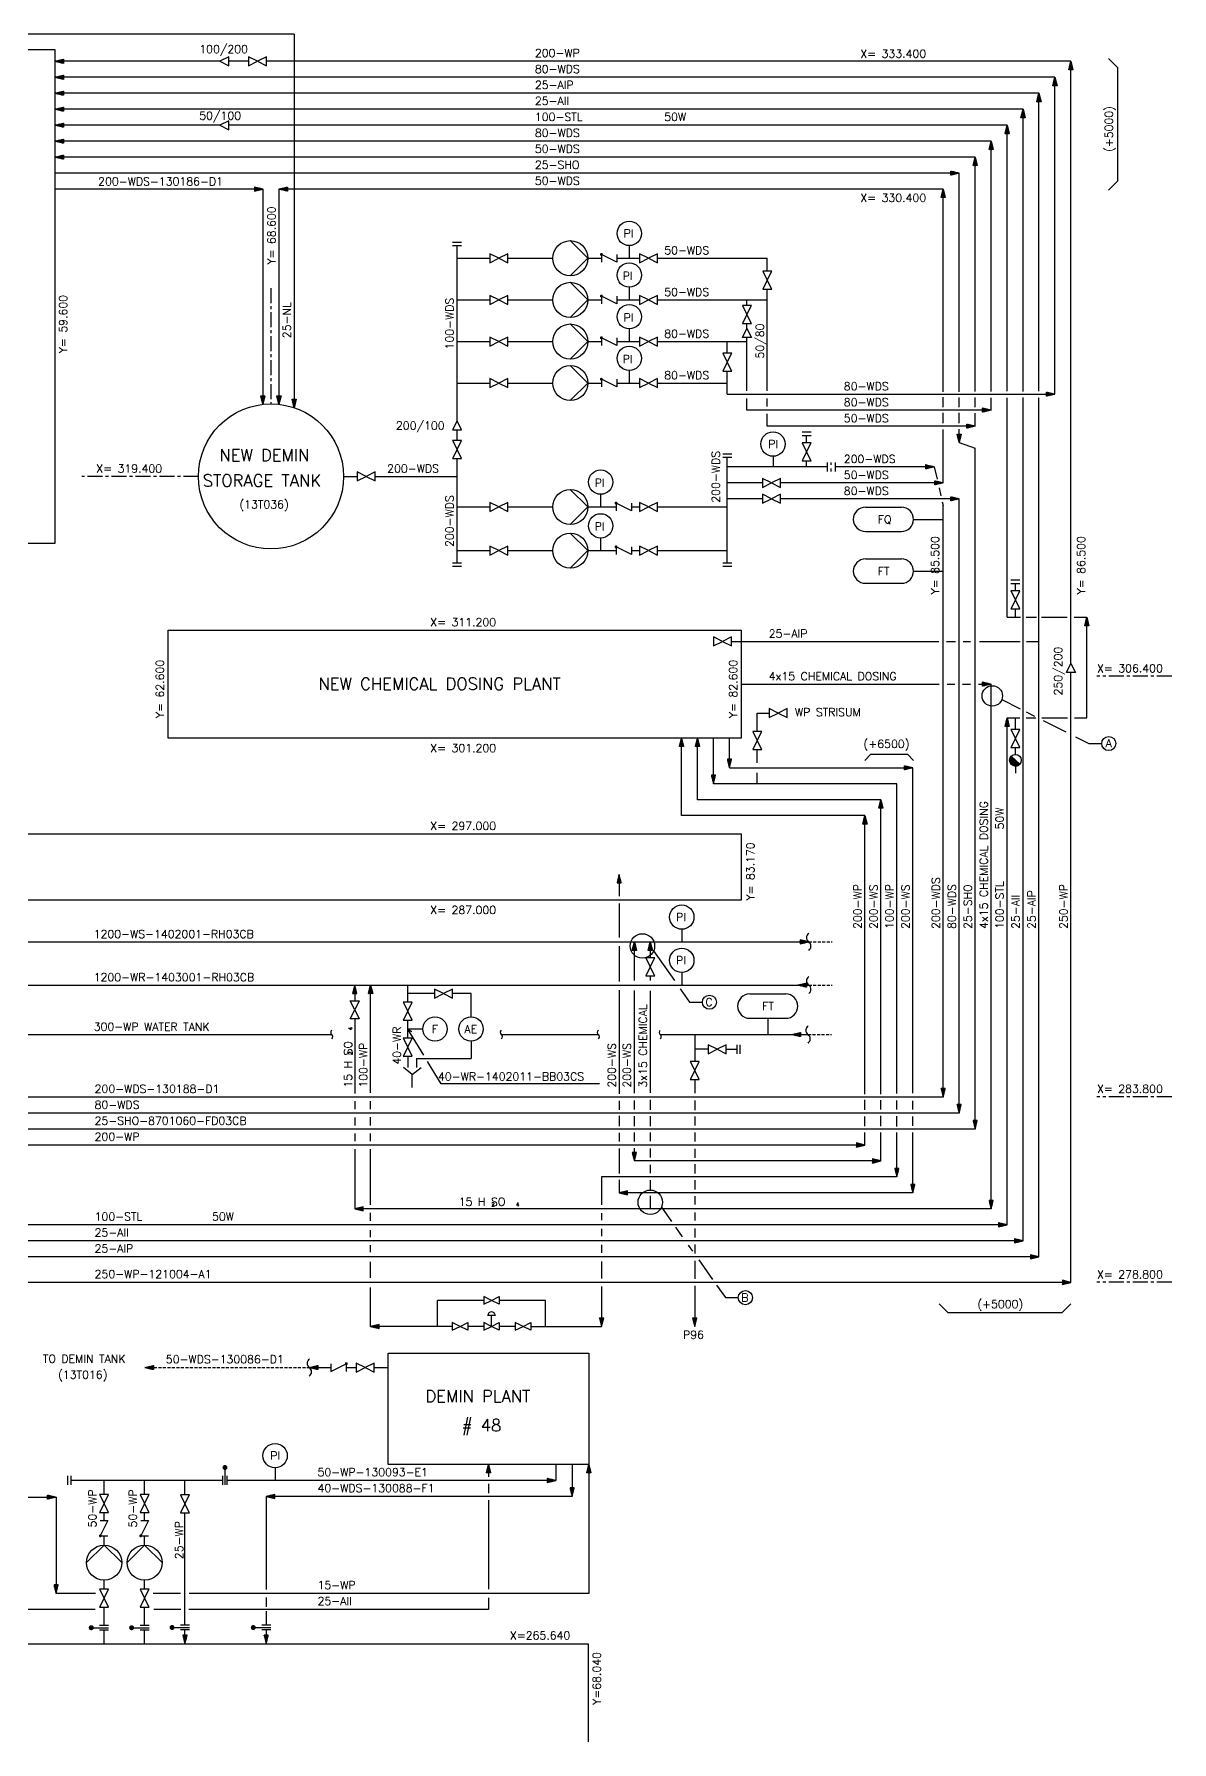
# Model space of a CAD drawing. Extents: x -296474 to -236062, y -106570 to -63689.
# Drawn here: x -264499 to -236062, y -106570 to -63900 of the extents above; entities that cross this region are included whole.
import ezdxf

# ---------------------------------------------------------------- set-up
doc = ezdxf.new("R2010")
doc.units = 0
doc.header["$LTSCALE"] = 300
doc.header["$MEASUREMENT"] = 0
doc.linetypes.add('CENTER', pattern=[2, 1.25, -0.25, 0.25, -0.25])
doc.linetypes.add('HIDDEN', pattern=[0.375, 0.25, -0.125])
doc.layers.get('0').update_dxf_attribs({"linetype": 'CONTINUOUS'})
for name, color, linetype in [('MINE-LINE', 6, 'CONTINUOUS'), ('P-SYMBOL', 2, 'CONTINUOUS'), ('TEXT', 8, 'CONTINUOUS')]:
    doc.layers.add(name, color=color, linetype=linetype)
doc.styles.add('ROMANS', font='romans')

# ---------------------------------------------------------------- blocks, each defined once
blk = doc.blocks.new('*X1')
at = {"color": 0}
for p, q in [((-45299, 9537), (-45296, 9540)), ((-45139, 9377), (-45299, 9537)), ((-45296, 9523), (-45278, 9540)), ((-45143, 9363), (-45294, 9514)), ((-45292, 9508), (-45261, 9540)), ((-45289, 9494), (-45243, 9540)), ((-45146, 9349), (-45288, 9491)), ((-45285, 9480), (-45225, 9540)), ((-45136, 9392), (-45284, 9540)), ((-45282, 9466), (-45208, 9540)), ((-45150, 9335), (-45282, 9467)), ((-45279, 9451), (-45190, 9540)), ((-45153, 9320), (-45277, 9444)), ((-45275, 9437), (-45172, 9540)), ((-45272, 9423), (-45155, 9540)), ((-45157, 9306), (-45271, 9421)), ((-45268, 9409), (-45137, 9540)), ((-45132, 9406), (-45267, 9540)), ((-45160, 9292), (-45266, 9398)), ((-45265, 9395), (-45119, 9540)), ((-45261, 9380), (-45102, 9540)), ((-45163, 9278), (-45260, 9374)), ((-45258, 9366), (-45105, 9519)), ((-45254, 9352), (-45111, 9496)), ((-45167, 9264), (-45254, 9351)), ((-45251, 9338), (-45116, 9472)), ((-45129, 9420), (-45249, 9540)), ((-45170, 9249), (-45249, 9328)), ((-45248, 9323), (-45122, 9449)), ((-45244, 9309), (-45128, 9426)), ((-45174, 9235), (-45243, 9304)), ((-45241, 9295), (-45133, 9402)), ((-45237, 9281), (-45139, 9379)), ((-45177, 9221), (-45237, 9281)), ((-45234, 9266), (-45145, 9356)), ((-45181, 9207), (-45232, 9258)), ((-45126, 9434), (-45231, 9540)), ((-45230, 9252), (-45150, 9332)), ((-45227, 9238), (-45156, 9309)), ((-45184, 9192), (-45226, 9234)), ((-45223, 9224), (-45162, 9286)), ((-45220, 9210), (-45167, 9262)), ((-45188, 9178), (-45220, 9211)), ((-45217, 9195), (-45173, 9239)), ((-45191, 9164), (-45215, 9188)), ((-45122, 9449), (-45214, 9540)), ((-45213, 9181), (-45178, 9216)), ((-45210, 9167), (-45184, 9192)), ((-45206, 9153), (-45190, 9169)), ((-45119, 9463), (-45196, 9540)), ((-45115, 9477), (-45178, 9540)), ((-45112, 9491), (-45161, 9540)), ((-45108, 9506), (-45143, 9540)), ((-45105, 9520), (-45125, 9540)), ((-45101, 9534), (-45107, 9540)), ((-45194, 9150), (-45209, 9164)), ((-45203, 9138), (-45195, 9146)), ((-45198, 9135), (-45203, 9141))]:
    blk.add_line(p, q, dxfattribs=at)
blk = doc.blocks.new('SON')
at = {"color": 0, "linetype": 'ByBlock'}
blk.add_lwpolyline([(64, 264), (-64, 264), (0, 0)], close=True, dxfattribs=at)
at = {"color": 0, "linetype": 'ByBlock', "xscale": 0.6400000000000001, "yscale": 0.6400000000000001, "zscale": 0.6400000000000001}
blk.add_blockref('*X1', (28928, -5841), dxfattribs=at)

msp = doc.modelspace()

# ---------------------------------------------------------------- hatches: boundary and pattern name
h = msp.add_hatch()
h.set_pattern_fill('ANSI31', color=6, style=0)
h.set_pattern_definition([(45, (0, 0), (-0.08838834765, 0.08838834765), [])])
h.paths.add_polyline_path([(-240079, -81944, 0.189327), (-240118, -82043, 0.681623), (-239865, -82143)])

# ---------------------------------------------------------------- linework, layer by layer
at = {"color": 6}
for p, q in [((-257997, -63900), (-269378, -63900)), ((-257997, -63900), (-257997, -73234)), ((-259858, -64579), (-263979, -64579)), ((-259143, -64579), (-259633, -64579)), ((-238585, -64579), (-258693, -64579)), ((-238585, -79626), (-238585, -64579)), ((-238984, -64978), (-263979, -64978)), ((-238984, -72895), (-238984, -64978)), ((-239383, -65377), (-263979, -65377)), ((-239383, -72823), (-239383, -65377)), ((-239782, -65776), (-263979, -65776)), ((-239782, -72832), (-239782, -65776)), ((-259858, -66175), (-263979, -66175)), ((-240181, -66175), (-259633, -66175)), ((-240181, -72823), (-240181, -66175)), ((-240580, -66574), (-263979, -66574)), ((-240979, -66973), (-263979, -66973)), ((-240979, -72827), (-240979, -66973)), ((-240580, -72832), (-240580, -66574)), ((-241378, -67372), (-263979, -67372)), ((-241378, -72836), (-241378, -67372)), ((-258780, -67771), (-263979, -67771)), ((-258780, -67771), (-258780, -73149)), ((-241777, -67771), (-258380, -67771)), ((-258380, -67771), (-258380, -73149)), ((-241777, -72836), (-241777, -67771)), ((-251099, -69060), (-250660, -69499)), ((-253927, -73561), (-253927, -69183)), ((-253927, -69499), (-253111, -69499)), ((-252661, -69499), (-251538, -69499)), ((-250660, -69499), (-251099, -69938)), ((-250660, -69499), (-250322, -69499)), ((-249937, -69499), (-249371, -69499)), ((-249624, -69183), (-249624, -69499)), ((-248921, -69499), (-246174, -69499)), ((-246174, -69820), (-246174, -69499)), ((-251099, -70101), (-250660, -70540)), ((-249624, -70224), (-249624, -70540)), ((-246174, -72810), (-246174, -70270)), ((-253927, -70540), (-253111, -70540)), ((-252661, -70540), (-251538, -70540)), ((-250660, -70540), (-251099, -70979)), ((-250660, -70540), (-250322, -70540)), ((-249937, -70540), (-249371, -70540)), ((-248921, -70540), (-246174, -70540)), ((-246683, -70680), (-246683, -70540)), ((-251099, -71142), (-250660, -71581)), ((-246683, -71252), (-246683, -71130)), ((-253927, -71581), (-253111, -71581)), ((-252661, -71581), (-251538, -71581)), ((-250660, -71581), (-251099, -72020)), ((-250660, -71581), (-250322, -71581)), ((-249937, -71581), (-249371, -71581)), ((-249624, -71265), (-249624, -71581)), ((-248921, -71581), (-246683, -71581)), ((-247176, -71875), (-247176, -71581)), ((-246683, -72810), (-246683, -71477)), ((-251099, -72180), (-250660, -72619)), ((-249624, -72303), (-249624, -72619)), ((-247176, -72895), (-247176, -72325)), ((-253927, -72619), (-253111, -72619)), ((-252661, -72619), (-251538, -72619)), ((-250660, -72619), (-251099, -73058)), ((-250660, -72619), (-250322, -72619)), ((-249937, -72619), (-249371, -72619)), ((-248921, -72619), (-247176, -72619)), ((-247176, -72895), (-238984, -72895)), ((-246683, -73294), (-246683, -73001)), ((-240580, -73294), (-246683, -73294)), ((-246174, -73200), (-246174, -73001)), ((-246174, -73693), (-246174, -73383)), ((-241777, -73219), (-241777, -72971)), ((-241777, -73621), (-241777, -73360)), ((-241378, -73224), (-241378, -72980)), ((-241378, -73621), (-241378, -73365)), ((-240979, -73219), (-240979, -72980)), ((-240979, -73693), (-240979, -73370)), ((-240580, -73294), (-240580, -72989)), ((-240181, -78469), (-240181, -72989)), ((-239782, -94051), (-239782, -72980)), ((-239383, -94450), (-239383, -72989)), ((-253927, -74051), (-253927, -73786)), ((-240979, -73693), (-246174, -73693)), ((-241777, -75111), (-241777, -73776)), ((-241378, -74103), (-241378, -73771)), ((-245192, -74112), (-245192, -73925)), ((-241378, -74103), (-240979, -74248)), ((-253927, -77108), (-253927, -74501)), ((-247176, -77108), (-247176, -74472)), ((-246030, -74447), (-246030, -74712)), ((-245192, -74712), (-245192, -74562)), ((-240979, -91258), (-240979, -74248)), ((-256767, -74951), (-256426, -74951)), ((-255976, -74951), (-253927, -74951)), ((-244675, -74712), (-247176, -74712)), ((-242004, -74712), (-244472, -74712)), ((-242004, -74712), (-241932, -75018)), ((-251099, -75274), (-250660, -75713)), ((-250340, -75397), (-250340, -75713)), ((-246293, -75111), (-247176, -75111)), ((-246293, -75510), (-247176, -75510)), ((-241777, -75111), (-245843, -75111)), ((-241378, -75510), (-245843, -75510)), ((-241880, -75240), (-241834, -75434)), ((-241378, -90859), (-241378, -75510)), ((-253927, -75713), (-253111, -75713)), ((-252661, -75713), (-251538, -75713)), ((-250660, -75713), (-251099, -76152)), ((-250660, -75713), (-249955, -75713)), ((-249570, -75713), (-249371, -75713)), ((-248921, -75713), (-247176, -75713)), ((-243720, -75720), (-242822, -75720)), ((-241799, -75583), (-241777, -75677)), ((-241777, -90460), (-241777, -75677)), ((-251099, -76367), (-250660, -76806)), ((-243720, -76328), (-242822, -76328)), ((-242518, -76024), (-241777, -76024)), ((-253927, -76806), (-253111, -76806)), ((-252661, -76806), (-251538, -76806)), ((-250660, -76806), (-251099, -77245)), ((-250660, -76806), (-249955, -76806)), ((-250340, -76490), (-250340, -76806)), ((-249570, -76806), (-249371, -76806)), ((-248921, -76806), (-247176, -76806)), ((-243720, -77014), (-242822, -77014)), ((-243720, -77622), (-242822, -77622)), ((-242518, -77318), (-241777, -77318)), ((-239972, -77810), (-239972, -77623)), ((-240181, -78469), (-239842, -78469)), ((-239972, -78469), (-239972, -78260)), ((-239702, -78469), (-239447, -78469)), ((-239324, -78469), (-238679, -78469)), ((-238506, -78469), (-238186, -78469)), ((-238186, -80986), (-238186, -78469)), ((-247067, -79075), (-241886, -79075)), ((-241693, -79075), (-241469, -79075)), ((-241277, -79075), (-241094, -79075)), ((-240871, -79075), (-239856, -79075)), ((-239694, -79075), (-239383, -79075)), ((-246823, -80141), (-241877, -80141)), ((-241682, -80141), (-241487, -80141)), ((-241299, -80141), (-241096, -80141)), ((-240893, -80141), (-240580, -80141)), ((-240580, -93253), (-240580, -80141)), ((-238585, -95089), (-238585, -79851)), ((-246425, -80863), (-246131, -80863)), ((-246425, -81326), (-246425, -80863)), ((-240181, -93652), (-240181, -80986)), ((-240181, -80986), (-239858, -80986)), ((-239972, -81277), (-239972, -80986)), ((-239703, -80986), (-239465, -80986)), ((-239315, -80986), (-238668, -80986)), ((-238498, -80986), (-238186, -80986)), ((-248318, -83427), (-248318, -81491)), ((-247919, -83028), (-247919, -81491)), ((-247520, -82629), (-247520, -81491)), ((-247121, -82230), (-247121, -81491)), ((-246425, -82107), (-246425, -81776)), ((-243732, -82052), (-243582, -81895)), ((-243582, -81895), (-242672, -81895)), ((-242522, -82052), (-242672, -81895)), ((-239972, -81897), (-239972, -81727)), ((-247121, -82230), (-242536, -82230)), ((-242536, -90360), (-242536, -82230)), ((-240079, -81944), (-239865, -82143)), ((-239972, -82190), (-239972, -82364)), ((-242935, -82629), (-247520, -82629)), ((-246425, -82629), (-246425, -82359)), ((-242935, -90367), (-242935, -82629)), ((-243334, -83028), (-247919, -83028)), ((-243334, -90386), (-243334, -83028)), ((-243733, -83427), (-248318, -83427)), ((-243733, -90386), (-243733, -83427)), ((-249878, -84894), (-249878, -85440)), ((-249878, -85626), (-249878, -86476)), ((-289503, -86582), (-245139, -86582)), ((-249497, -87546), (-249497, -86582)), ((-249098, -86582), (-249098, -86978)), ((-248311, -86266), (-248311, -86582)), ((-249878, -86690), (-249878, -87570)), ((-249098, -87428), (-249098, -87546)), ((-248311, -87345), (-248311, -87661)), ((-289503, -87661), (-245139, -87661)), ((-256487, -87661), (-256487, -88057)), ((-256088, -90351), (-256088, -87661)), ((-255160, -88085), (-255160, -87661)), ((-254494, -87874), (-255160, -87874)), ((-253578, -87874), (-254044, -87874)), ((-253578, -88455), (-253578, -87874)), ((-249878, -87784), (-249878, -90378)), ((-249497, -90364), (-249497, -87792)), ((-249098, -87804), (-249098, -90357)), ((-246612, -87883), (-245714, -87883)), ((-256487, -88507), (-256487, -90368)), ((-255160, -88984), (-255160, -88535)), ((-246612, -88491), (-245714, -88491)), ((-246163, -88491), (-246163, -88898)), ((-274732, -88898), (-257054, -88898)), ((-254785, -88759), (-255160, -88759)), ((-253578, -89063), (-253578, -89493)), ((-252817, -88898), (-250397, -88898)), ((-248851, -88898), (-245156, -88898)), ((-247989, -88898), (-247989, -89568)), ((-255160, -89434), (-255160, -89721)), ((-254941, -89493), (-254941, -89721)), ((-254941, -89493), (-253578, -89493)), ((-247651, -89264), (-247989, -89264)), ((-247201, -89264), (-246926, -89264)), ((-255047, -89899), (-255265, -89722)), ((-255047, -89899), (-254829, -89722)), ((-255047, -90218), (-255047, -89899)), ((-247989, -90018), (-247989, -90362)), ((-241777, -90460), (-289603, -90460)), ((-241378, -90859), (-289599, -90859)), ((-256487, -90565), (-256487, -90762)), ((-256088, -90762), (-256088, -90565)), ((-249878, -90552), (-249878, -90781)), ((-249497, -90767), (-249497, -90546)), ((-249098, -90528), (-249098, -90780)), ((-247989, -90541), (-247989, -90789)), ((-243733, -90780), (-243733, -90528)), ((-243334, -90773), (-243334, -90534)), ((-242935, -90773), (-242935, -90547)), ((-242536, -90773), (-242536, -90554)), ((-240979, -91258), (-289599, -91258)), ((-256487, -90968), (-256487, -91173)), ((-256088, -91173), (-256088, -90959)), ((-249878, -90929), (-249878, -91184)), ((-249497, -91184), (-249497, -90935)), ((-249098, -90934), (-249098, -91183)), ((-247989, -90947), (-247989, -91166)), ((-243733, -91186), (-243733, -90941)), ((-243334, -91186), (-243334, -90928)), ((-242935, -91193), (-242935, -90934)), ((-242536, -91180), (-242536, -90941)), ((-243733, -91657), (-273075, -91657)), ((-256487, -91370), (-256487, -91559)), ((-256088, -91559), (-256088, -91370)), ((-249878, -91352), (-249878, -91573)), ((-249497, -91573), (-249497, -91345)), ((-249497, -92056), (-249497, -91735)), ((-249098, -91344), (-249098, -91559)), ((-249098, -91740), (-249098, -91970)), ((-247989, -91344), (-247989, -91572)), ((-243733, -91657), (-243733, -91341)), ((-243334, -92056), (-243334, -91341)), ((-242935, -92455), (-242935, -91341)), ((-242536, -92854), (-242536, -91347)), ((-256487, -91764), (-256487, -93253)), ((-256088, -93152), (-256088, -91764)), ((-249878, -91748), (-249878, -92368)), ((-243334, -92056), (-249497, -92056)), ((-249098, -92151), (-249098, -92359)), ((-247989, -91751), (-247989, -91979)), ((-247989, -92138), (-247989, -92366)), ((-242935, -92455), (-250315, -92455)), ((-250315, -92455), (-250315, -93148)), ((-249878, -92529), (-249878, -92854)), ((-249098, -92534), (-249098, -92776)), ((-247989, -92535), (-247989, -92766)), ((-242536, -92854), (-249878, -92854)), ((-249098, -92923), (-249098, -93253)), ((-247989, -92935), (-247989, -93143)), ((-240580, -93253), (-256487, -93253)), ((-256088, -93550), (-256088, -93355)), ((-250315, -93356), (-250315, -93538)), ((-247989, -93342), (-247989, -93540)), ((-240181, -93652), (-283746, -93652)), ((-256088, -93958), (-256088, -93783)), ((-250315, -93754), (-250315, -93936)), ((-247989, -93739), (-247989, -93967)), ((-239782, -94051), (-289592, -94051)), ((-256088, -94336), (-256088, -94161)), ((-250315, -94152), (-250315, -94351)), ((-247989, -94145), (-247989, -94368)), ((-239383, -94450), (-289596, -94450)), ((-256088, -94978), (-256088, -94579)), ((-250315, -94568), (-250315, -94992)), ((-247989, -94549), (-247989, -95003)), ((-238585, -95089), (-272252, -95089)), ((-256088, -96191), (-256088, -95221)), ((-253260, -95540), (-254416, -95540)), ((-254416, -96191), (-254416, -95540)), ((-252875, -95444), (-252875, -95636)), ((-251719, -95540), (-252875, -95540)), ((-251719, -96191), (-251719, -95540)), ((-250315, -95191), (-250315, -96191)), ((-247989, -95177), (-247989, -96191)), ((-253067, -96191), (-253067, -95914)), ((-254047, -96191), (-256088, -96191)), ((-253662, -96095), (-253662, -96287)), ((-253260, -96191), (-253662, -96191)), ((-252875, -96095), (-252875, -96287)), ((-252473, -96191), (-252875, -96191)), ((-252473, -96095), (-252473, -96287)), ((-252088, -96191), (-250315, -96191)), ((-257620, -97218), (-257081, -97218)), ((-256696, -97218), (-256450, -97218)), ((-256000, -97218), (-255649, -97218)), ((-258476, -99722), (-258476, -100038)), ((-253141, -99639), (-253141, -99949)), ((-251463, -99639), (-251463, -100038)), ((-251053, -99639), (-251053, -100437)), ((-250633, -99639), (-250633, -102861)), ((-259786, -100038), (-263576, -100038)), ((-262749, -100389), (-262749, -100038)), ((-261739, -100389), (-261739, -100038)), ((-260729, -100401), (-260729, -100038)), ((-251463, -100038), (-259672, -100038)), ((-253141, -100122), (-253141, -100355)), ((-265150, -100456), (-263951, -100456)), ((-263951, -100456), (-263951, -102861)), ((-251053, -100437), (-258698, -100437)), ((-258698, -100437), (-258698, -102767)), ((-253141, -100534), (-253141, -102756)), ((-262749, -101038), (-262749, -100839)), ((-261739, -101038), (-261739, -100839)), ((-260729, -103656), (-260729, -100851)), ((-262749, -101653), (-262749, -101423)), ((-261739, -101653), (-261739, -101423)), ((-263188, -102092), (-262749, -101653)), ((-262749, -101653), (-262310, -102092)), ((-262178, -102092), (-261739, -101653)), ((-261739, -101653), (-261300, -102092)), ((-262749, -102756), (-262749, -102531)), ((-261739, -102756), (-261739, -102531)), ((-262974, -103260), (-264756, -103260)), ((-262966, -102861), (-263951, -102861)), ((-262749, -103662), (-262749, -103206)), ((-261739, -103662), (-261739, -103206)), ((-260845, -102861), (-261527, -102861)), ((-260829, -103260), (-261510, -103260)), ((-253141, -103260), (-260636, -103260)), ((-250633, -102861), (-260623, -102861)), ((-258698, -102964), (-258698, -103197)), ((-253141, -102973), (-253141, -103260)), ((-258698, -103301), (-258698, -103656)), ((-262749, -104119), (-262749, -103776)), ((-261739, -104119), (-261739, -103776)), ((-260729, -104119), (-260729, -103770)), ((-258698, -103770), (-258698, -104119)), ((-296474, -104119), (-250653, -104119)), ((-250653, -104119), (-250653, -106570))]:
    msp.add_line(p, q, dxfattribs=at)
at = {"color": 4, "linetype": 'CENTER'}
for p, q in [((-258580, -70248), (-258580, -73138)), ((-260393, -74951), (-263306, -74951)), ((-236062, -79944), (-237934, -79944)), ((-236062, -90451), (-237934, -90451)), ((-236062, -95087), (-237934, -95087))]:
    msp.add_line(p, q, dxfattribs=at)
at = {"color": 2, "linetype": 'HIDDEN'}
for p, q in [((-245139, -86582), (-244555, -86582)), ((-245139, -87661), (-244555, -87661)), ((-245156, -88898), (-244572, -88898)), ((-261730, -97218), (-257620, -97218))]:
    msp.add_line(p, q, dxfattribs=at)
at = {"color": 6}
for points in [[(-263979, -64281), (-263979, -76631), (-269161, -76631), (-269161, -64281)], [(-261150, -78790), (-246823, -78790), (-246823, -81491), (-261150, -81491)], [(-289450, -83881), (-246823, -83881), (-246823, -85535), (-289450, -85535)], [(-255649, -96857), (-250633, -96857), (-250633, -99639), (-255649, -99639)]]:
    msp.add_lwpolyline(points, close=True, dxfattribs=at)
for points, const_width in [([(-250340, -69403, 1), (-250303, -69403, 1)], 36.7), ([(-250340, -70444, 1), (-250303, -70444, 1)], 36.7), ([(-250340, -71485, 1), (-250303, -71485, 1)], 36.7), ([(-250340, -72523, 1), (-250303, -72523, 1)], 36.7), ([(-249973, -75617, 1), (-249936, -75617, 1)], 36.7), ([(-249973, -76710, 1), (-249936, -76710, 1)], 36.7), ([(-256677, -97122, -1), (-256715, -97122, -1)], 36.7), ([(-259698, -99715, 1), (-259760, -99715, 1)], 62.4), ([(-262845, -101441, 1), (-262845, -101404, 1)], 36.7), ([(-261835, -101441, 1), (-261835, -101404, 1)], 36.7), ([(-263072, -103688, 1), (-263072, -103751, 1)], 62.4), ([(-262062, -103688, 1), (-262062, -103751, 1)], 62.4), ([(-261052, -103682, 1), (-261052, -103744, 1)], 62.4), ([(-259021, -103682, 1), (-259021, -103744, 1)], 62.4)]:
    msp.add_lwpolyline(points, format="xyb", close=True, dxfattribs=dict(at, const_width=const_width))
for centre, radius in [((-249624, -68879), 304), ((-251099, -69499), 439), ((-249624, -69920), 304), ((-251099, -70540), 439), ((-249624, -70961), 304), ((-251099, -71581), 439), ((-249624, -71999), 304), ((-251099, -72619), 439), ((-258580, -74951), 1813), ((-246030, -74143), 304), ((-250340, -75093), 304), ((-251099, -75713), 439), ((-250340, -76186), 304), ((-251099, -76806), 439), ((-239972, -82043), 146), ((-248311, -85962), 304), ((-248311, -87041), 304), ((-254481, -88759), 304), ((-253578, -88759), 304), ((-258476, -99418), 304), ((-262749, -102092), 439), ((-261739, -102092), 439)]:
    msp.add_circle(centre, radius, dxfattribs=at)
for centre, radius, start, end in [((-243720, -76024), 304, 90, 270), ((-242822, -76024), 304, 270, 90), ((-243720, -77318), 304, 90, 270), ((-242822, -77318), 304, 270, 90), ((-245067, -86476), 128, 124.3976, 235.6024), ((-245211, -86688), 128, 304.3976, 55.6024), ((-245067, -87555), 128, 124.3976, 235.6024), ((-246612, -88187), 304, 90, 270), ((-245714, -88187), 304, 270, 90), ((-245211, -87767), 128, 304.3976, 55.6024), ((-245084, -88792), 128, 124.3976, 235.6024), ((-257023, -88841), 63.9, 124.3976, 235.6024), ((-257095, -88947), 63.9, 304.3976, 55.6024), ((-252786, -88841), 63.9, 124.3976, 235.6024), ((-252858, -88947), 63.9, 304.3976, 55.6024), ((-250361, -88845), 63.9, 124.3976, 235.6024), ((-250433, -88951), 63.9, 304.3976, 55.6024), ((-248815, -88845), 63.9, 124.3976, 235.6024), ((-248887, -88951), 63.9, 304.3976, 55.6024), ((-245228, -89004), 128, 304.3976, 55.6024), ((-253067, -95925), 96.8, 6.4005, 173.5995), ((-257548, -97112), 128, 124.3976, 235.6024), ((-257693, -97324), 128, 304.3976, 55.6024)]:
    msp.add_arc(centre, radius, start, end, dxfattribs=at)
at = {"layer": 'MINE-LINE', "color": 6, "linetype": 'Continuous'}
for p, q in [((-249937, -69595), (-250322, -69403)), ((-250322, -69403), (-250322, -69595)), ((-249937, -69403), (-249937, -69595)), ((-249937, -69403), (-249937, -69595)), ((-249937, -70636), (-250322, -70444)), ((-250322, -70444), (-250322, -70636)), ((-249937, -70444), (-249937, -70636)), ((-249937, -70444), (-249937, -70636)), ((-249937, -71677), (-250322, -71485)), ((-250322, -71485), (-250322, -71677)), ((-249937, -71485), (-249937, -71677)), ((-249937, -71485), (-249937, -71677)), ((-249937, -72715), (-250322, -72523)), ((-250322, -72523), (-250322, -72715)), ((-249937, -72523), (-249937, -72715)), ((-249937, -72523), (-249937, -72715)), ((-249570, -75809), (-249955, -75617)), ((-249955, -75617), (-249955, -75809)), ((-249570, -75617), (-249570, -75809)), ((-249570, -75617), (-249570, -75809)), ((-249570, -76902), (-249955, -76710)), ((-249955, -76710), (-249955, -76902)), ((-249570, -76710), (-249570, -76902)), ((-249570, -76710), (-249570, -76902)), ((-253260, -95444), (-253260, -95636)), ((-253067, -95540), (-253260, -95444)), ((-253260, -95636), (-253067, -95540)), ((-253067, -95540), (-252875, -95444)), ((-252875, -95636), (-253067, -95540)), ((-252971, -95914), (-253164, -95914)), ((-254047, -96095), (-254047, -96287)), ((-253854, -96191), (-254047, -96095)), ((-254047, -96287), (-253854, -96191)), ((-253854, -96191), (-253662, -96095)), ((-253662, -96287), (-253854, -96191)), ((-253260, -96095), (-253260, -96287)), ((-253067, -96191), (-253260, -96095)), ((-253260, -96287), (-253067, -96191)), ((-253067, -96191), (-252875, -96095)), ((-252875, -96287), (-253067, -96191)), ((-252280, -96191), (-252473, -96095)), ((-252473, -96287), (-252280, -96191)), ((-252280, -96191), (-252088, -96095)), ((-252088, -96287), (-252280, -96191)), ((-252088, -96095), (-252088, -96287)), ((-257081, -97314), (-256696, -97122)), ((-257081, -97122), (-257081, -97314)), ((-257081, -97122), (-257081, -97314)), ((-256696, -97122), (-256696, -97314)), ((-262653, -101038), (-262845, -101423)), ((-262845, -101038), (-262653, -101038)), ((-262845, -101038), (-262653, -101038)), ((-261643, -101038), (-261835, -101423)), ((-261835, -101038), (-261643, -101038)), ((-261835, -101038), (-261643, -101038)), ((-262845, -101423), (-262653, -101423)), ((-261835, -101423), (-261643, -101423))]:
    msp.add_line(p, q, dxfattribs=at)
at = {"layer": 'P-SYMBOL', "color": 6, "linetype": 'Continuous'}
for p, q in [((-259633, -64466), (-259858, -64579)), ((-259858, -64579), (-259633, -64691)), ((-259633, -64691), (-259633, -64466)), ((-258918, -64579), (-259143, -64466)), ((-259143, -64466), (-259143, -64691)), ((-259143, -64691), (-258918, -64579)), ((-258693, -64466), (-258918, -64579)), ((-258918, -64579), (-258693, -64691)), ((-258693, -64691), (-258693, -64466)), ((-259633, -66062), (-259858, -66175)), ((-259633, -66288), (-259633, -66062)), ((-259858, -66175), (-259633, -66288)), ((-254040, -69098), (-253814, -69098)), ((-254040, -69183), (-253814, -69183)), ((-252886, -69499), (-253111, -69386)), ((-253111, -69386), (-253111, -69612)), ((-253111, -69612), (-252886, -69499)), ((-252661, -69386), (-252886, -69499)), ((-252886, -69499), (-252661, -69612)), ((-252661, -69612), (-252661, -69386)), ((-249146, -69499), (-249371, -69386)), ((-249371, -69386), (-249371, -69612)), ((-249371, -69612), (-249146, -69499)), ((-248921, -69386), (-249146, -69499)), ((-249146, -69499), (-248921, -69612)), ((-248921, -69612), (-248921, -69386)), ((-246286, -69820), (-246174, -70045)), ((-246062, -69820), (-246286, -69820)), ((-246174, -70045), (-246062, -69820)), ((-246174, -70045), (-246286, -70270)), ((-246286, -70270), (-246062, -70270)), ((-246062, -70270), (-246174, -70045)), ((-252886, -70540), (-253111, -70428)), ((-253111, -70428), (-253111, -70652)), ((-253111, -70652), (-252886, -70540)), ((-252661, -70428), (-252886, -70540)), ((-252886, -70540), (-252661, -70652)), ((-252661, -70652), (-252661, -70428)), ((-249146, -70540), (-249371, -70428)), ((-249371, -70428), (-249371, -70652)), ((-249371, -70652), (-249146, -70540)), ((-248921, -70428), (-249146, -70540)), ((-249146, -70540), (-248921, -70652)), ((-248921, -70652), (-248921, -70428)), ((-246796, -70680), (-246683, -70905)), ((-246570, -70680), (-246796, -70680)), ((-246683, -70905), (-246570, -70680)), ((-246683, -70905), (-246796, -71130)), ((-246796, -71130), (-246570, -71130)), ((-246796, -71477), (-246683, -71252)), ((-246570, -71130), (-246683, -70905)), ((-246683, -71252), (-246570, -71477)), ((-252886, -71581), (-253111, -71468)), ((-253111, -71468), (-253111, -71694)), ((-253111, -71694), (-252886, -71581)), ((-252661, -71468), (-252886, -71581)), ((-252886, -71581), (-252661, -71694)), ((-252661, -71694), (-252661, -71468)), ((-249146, -71581), (-249371, -71468)), ((-249371, -71468), (-249371, -71694)), ((-249371, -71694), (-249146, -71581)), ((-248921, -71468), (-249146, -71581)), ((-249146, -71581), (-248921, -71694)), ((-248921, -71694), (-248921, -71468)), ((-246570, -71477), (-246796, -71477)), ((-247288, -71875), (-247176, -72100)), ((-247064, -71875), (-247288, -71875)), ((-247176, -72100), (-247288, -72325)), ((-247176, -72100), (-247064, -71875)), ((-247064, -72325), (-247176, -72100)), ((-252886, -72619), (-253111, -72506)), ((-253111, -72506), (-253111, -72732)), ((-252661, -72506), (-252886, -72619)), ((-252661, -72732), (-252661, -72506)), ((-249146, -72619), (-249371, -72506)), ((-249371, -72506), (-249371, -72732)), ((-248921, -72506), (-249146, -72619)), ((-248921, -72732), (-248921, -72506)), ((-247288, -72325), (-247064, -72325)), ((-253111, -72732), (-252886, -72619)), ((-252886, -72619), (-252661, -72732)), ((-249371, -72732), (-249146, -72619)), ((-249146, -72619), (-248921, -72732)), ((-253927, -73561), (-254040, -73786)), ((-254040, -73786), (-253814, -73786)), ((-253814, -73786), (-253927, -73561)), ((-254040, -74051), (-253927, -74276)), ((-253814, -74051), (-254040, -74051)), ((-253927, -74276), (-253814, -74051)), ((-245305, -74112), (-245192, -74337)), ((-245080, -74112), (-245305, -74112)), ((-245305, -73840), (-245080, -73840)), ((-245305, -73925), (-245080, -73925)), ((-245192, -74337), (-245080, -74112)), ((-253927, -74276), (-254040, -74501)), ((-254040, -74501), (-253814, -74501)), ((-253814, -74501), (-253927, -74276)), ((-247288, -74387), (-247064, -74387)), ((-247288, -74472), (-247064, -74472)), ((-245192, -74337), (-245305, -74562)), ((-245305, -74562), (-245080, -74562)), ((-245080, -74562), (-245192, -74337)), ((-244675, -74600), (-244675, -74824)), ((-244574, -74665), (-244574, -74600)), ((-244472, -74824), (-244472, -74600)), ((-256201, -74951), (-256426, -74838)), ((-256426, -74838), (-256426, -75064)), ((-256426, -75064), (-256201, -74951)), ((-255976, -74838), (-256201, -74951)), ((-256201, -74951), (-255976, -75064)), ((-255976, -75064), (-255976, -74838)), ((-246068, -75111), (-246293, -74999)), ((-246293, -74999), (-246293, -75224)), ((-245843, -74999), (-246068, -75111)), ((-245843, -75224), (-245843, -74999)), ((-244574, -74824), (-244574, -74756)), ((-246293, -75224), (-246068, -75111)), ((-246068, -75510), (-246293, -75398)), ((-246293, -75398), (-246293, -75623)), ((-246293, -75623), (-246068, -75510)), ((-246068, -75111), (-245843, -75224)), ((-245843, -75398), (-246068, -75510)), ((-246068, -75510), (-245843, -75623)), ((-245843, -75623), (-245843, -75398)), ((-252886, -75713), (-253111, -75600)), ((-253111, -75600), (-253111, -75826)), ((-253111, -75826), (-252886, -75713)), ((-252661, -75600), (-252886, -75713)), ((-252886, -75713), (-252661, -75826)), ((-252661, -75826), (-252661, -75600)), ((-249146, -75713), (-249371, -75600)), ((-249371, -75600), (-249371, -75826)), ((-249371, -75826), (-249146, -75713)), ((-248921, -75600), (-249146, -75713)), ((-249146, -75713), (-248921, -75826)), ((-248921, -75826), (-248921, -75600)), ((-252886, -76806), (-253111, -76694)), ((-253111, -76694), (-253111, -76918)), ((-253111, -76918), (-252886, -76806)), ((-252661, -76694), (-252886, -76806)), ((-252886, -76806), (-252661, -76918)), ((-252661, -76918), (-252661, -76694)), ((-249146, -76806), (-249371, -76694)), ((-249371, -76694), (-249371, -76918)), ((-249371, -76918), (-249146, -76806)), ((-248921, -76694), (-249146, -76806)), ((-249146, -76806), (-248921, -76918)), ((-248921, -76918), (-248921, -76694)), ((-254040, -77108), (-253814, -77108)), ((-254040, -77193), (-253814, -77193)), ((-247288, -77108), (-247064, -77108)), ((-247288, -77193), (-247064, -77193)), ((-240084, -77538), (-239860, -77538)), ((-240084, -77623), (-239860, -77623)), ((-240084, -77810), (-239972, -78035)), ((-239860, -77810), (-240084, -77810)), ((-239972, -78035), (-240084, -78260)), ((-239972, -78035), (-239860, -77810)), ((-239860, -78260), (-239972, -78035)), ((-240084, -78260), (-239860, -78260)), ((-247517, -78962), (-247517, -79188)), ((-247292, -79075), (-247517, -78962)), ((-247517, -79188), (-247292, -79075)), ((-247067, -78962), (-247292, -79075)), ((-247292, -79075), (-247067, -79188)), ((-247067, -79188), (-247067, -78962)), ((-238698, -79851), (-238585, -79626)), ((-238585, -79626), (-238472, -79851)), ((-238472, -79851), (-238698, -79851)), ((-246131, -80750), (-246131, -80976)), ((-245906, -80863), (-246131, -80750)), ((-246131, -80976), (-245906, -80863)), ((-245681, -80750), (-245906, -80863)), ((-245906, -80863), (-245681, -80976)), ((-245681, -80976), (-245681, -80750)), ((-246537, -81326), (-246425, -81551)), ((-246312, -81326), (-246537, -81326)), ((-246425, -81551), (-246312, -81326)), ((-240084, -81277), (-239972, -81502)), ((-239860, -81277), (-240084, -81277)), ((-239972, -81502), (-239860, -81277)), ((-246425, -81551), (-246537, -81776)), ((-246537, -81776), (-246312, -81776)), ((-246312, -81776), (-246425, -81551)), ((-239972, -81502), (-240084, -81727)), ((-240084, -81727), (-239860, -81727)), ((-239860, -81727), (-239972, -81502)), ((-249210, -86978), (-249098, -87203)), ((-248986, -86978), (-249210, -86978)), ((-249098, -87203), (-248986, -86978)), ((-249098, -87203), (-249210, -87428)), ((-249210, -87428), (-248986, -87428)), ((-248986, -87428), (-249098, -87203)), ((-254494, -87762), (-254494, -87987)), ((-254269, -87874), (-254494, -87762)), ((-254494, -87987), (-254269, -87874)), ((-254044, -87762), (-254269, -87874)), ((-254269, -87874), (-254044, -87987)), ((-254044, -87987), (-254044, -87762)), ((-256487, -88282), (-256599, -88057)), ((-256599, -88057), (-256374, -88057)), ((-256599, -88507), (-256487, -88282)), ((-256374, -88057), (-256487, -88282)), ((-256487, -88282), (-256374, -88507)), ((-255272, -88085), (-255160, -88310)), ((-255048, -88085), (-255272, -88085)), ((-255160, -88310), (-255272, -88535)), ((-255160, -88310), (-255048, -88085)), ((-255048, -88535), (-255160, -88310)), ((-256374, -88507), (-256599, -88507)), ((-255272, -88535), (-255048, -88535)), ((-255272, -88984), (-255160, -89209)), ((-255048, -88984), (-255272, -88984)), ((-255160, -89209), (-255048, -88984)), ((-247651, -89152), (-247651, -89376)), ((-247426, -89264), (-247651, -89152)), ((-247201, -89152), (-247426, -89264)), ((-247201, -89376), (-247201, -89152)), ((-246926, -89376), (-246926, -89152)), ((-246849, -89376), (-246849, -89152)), ((-255160, -89209), (-255272, -89434)), ((-255272, -89434), (-255048, -89434)), ((-255048, -89434), (-255160, -89209)), ((-248102, -89568), (-247989, -89793)), ((-247877, -89568), (-248102, -89568)), ((-247989, -89793), (-247877, -89568)), ((-247651, -89376), (-247426, -89264)), ((-247426, -89264), (-247201, -89376)), ((-247989, -89793), (-248102, -90018)), ((-248102, -90018), (-247877, -90018)), ((-247877, -90018), (-247989, -89793)), ((-256225, -97218), (-256450, -97106)), ((-256450, -97106), (-256450, -97330)), ((-256450, -97330), (-256225, -97218)), ((-256000, -97106), (-256225, -97218)), ((-256225, -97218), (-256000, -97330)), ((-256000, -97330), (-256000, -97106)), ((-259729, -99715), (-259729, -100149)), ((-263661, -100150), (-263661, -99925)), ((-263576, -100150), (-263576, -99925)), ((-259786, -100150), (-259786, -99925)), ((-259672, -100150), (-259672, -99925)), ((-262862, -100389), (-262749, -100614)), ((-262637, -100389), (-262862, -100389)), ((-262749, -100614), (-262862, -100839)), ((-262749, -100614), (-262637, -100389)), ((-262637, -100839), (-262749, -100614)), ((-261852, -100389), (-261739, -100614)), ((-261627, -100389), (-261852, -100389)), ((-261739, -100614), (-261852, -100839)), ((-261739, -100614), (-261627, -100389)), ((-261627, -100839), (-261739, -100614)), ((-260842, -100401), (-260729, -100626)), ((-260617, -100401), (-260842, -100401)), ((-260729, -100626), (-260842, -100851)), ((-260729, -100626), (-260617, -100401)), ((-260617, -100851), (-260729, -100626)), ((-262862, -100839), (-262637, -100839)), ((-261852, -100839), (-261627, -100839)), ((-260842, -100851), (-260617, -100851)), ((-262862, -102756), (-262749, -102981)), ((-262637, -102756), (-262862, -102756)), ((-262749, -102981), (-262637, -102756)), ((-261852, -102756), (-261739, -102981)), ((-261627, -102756), (-261852, -102756)), ((-261739, -102981), (-261627, -102756)), ((-262749, -102981), (-262862, -103206)), ((-262862, -103206), (-262637, -103206)), ((-262637, -103206), (-262749, -102981)), ((-261739, -102981), (-261852, -103206)), ((-261852, -103206), (-261627, -103206)), ((-261627, -103206), (-261739, -102981)), ((-262637, -103662), (-262862, -103662)), ((-261627, -103662), (-261852, -103662)), ((-260617, -103656), (-260842, -103656)), ((-258585, -103656), (-258810, -103656)), ((-263072, -103720), (-262638, -103720)), ((-262637, -103776), (-262862, -103776)), ((-262062, -103720), (-261628, -103720)), ((-261627, -103776), (-261852, -103776)), ((-261052, -103713), (-260618, -103713)), ((-260617, -103770), (-260842, -103770)), ((-259021, -103713), (-258586, -103713)), ((-258585, -103770), (-258810, -103770))]:
    msp.add_line(p, q, dxfattribs=at)
at = {"layer": 'TEXT', "color": 0, "linetype": 'Continuous'}
for p, q in [((-237645, -64510), (-237419, -64735)), ((-237419, -64735), (-237419, -67570)), ((-237645, -67795), (-237419, -67570)), ((-240311, -80525), (-239852, -80758)), ((-239707, -80831), (-239495, -80939)), ((-239281, -81047), (-238715, -81334)), ((-238471, -81458), (-238138, -81626)), ((-238138, -81626), (-237816, -81626)), ((-249015, -86804), (-248497, -87545)), ((-248351, -87755), (-248117, -88089)), ((-248117, -88089), (-247795, -88089)), ((-255160, -88759), (-255059, -88823)), ((-254762, -89413), (-255160, -88759)), ((-254328, -90127), (-254669, -89567)), ((-250367, -90127), (-254328, -90127)), ((-248817, -93208), (-248566, -93567)), ((-248465, -93711), (-248299, -93949)), ((-248153, -94159), (-248045, -94309)), ((-247889, -94529), (-247541, -95020)), ((-247441, -95160), (-247220, -95471)), ((-247220, -95471), (-246898, -95471)), ((-241875, -95623), (-241650, -95849)), ((-238815, -95849), (-241650, -95849)), ((-238590, -95623), (-238815, -95849))]:
    msp.add_line(p, q, dxfattribs=at)
for centre, radius in [((-240550, -80435), 255), ((-237640, -81626), 176), ((-249296, -86684), 306), ((-247619, -88089), 176), ((-249098, -93088), 306), ((-246722, -95471), 176)]:
    msp.add_circle(centre, radius, dxfattribs=at)

# ---------------------------------------------------------------- block references
at = {"color": 6, "yscale": 0.7999999999883585}
for p, xscale, zscale, rotation in [((-263979, -64579), -0.7999999999883585, 0.8, 270), ((-238585, -64579), -0.7999999999883585, 0.8, 180), ((-263979, -64978), -0.7999999999883585, 0.8, 270), ((-238984, -64978), -0.7999999999883585, 0.8, 180), ((-263979, -65377), -0.7999999999883585, 0.8, 270), ((-239383, -65377), -0.7999999999883585, 0.8, 180), ((-263979, -65776), -0.7999999999883585, 0.8, 270), ((-263979, -66175), -0.7999999999883585, 0.8, 270), ((-239782, -65776), -0.7999999999883585, 0.8, 180), ((-263979, -66574), -0.7999999999883585, 0.8, 270), ((-240181, -66175), -0.7999999999883585, 0.8, 180), ((-263979, -66973), -0.7999999999883585, 0.8, 270), ((-240979, -66973), -0.7999999999883585, 0.8, 180), ((-240580, -66574), -0.7999999999883585, 0.8, 180), ((-241378, -67372), -0.7999999999883585, 0.8, 90), ((-258780, -67771), 0.7999999999883585, 0.7999999999883585, 90), ((-258380, -67771), -0.7999999999883585, 0.8, 270), ((-241777, -67771), -0.7999999999883585, 0.8, 180), ((-238984, -72895), -0.7999999999883585, 0.8, 90), ((-240580, -73294), -0.7999999999883585, 0.8, 90), ((-240979, -73693), -0.7999999999883585, 0.8, 90), ((-242004, -74712), -0.7999999999883585, 0.8, 90), ((-241777, -75111), -0.7999999999883585, 0.8, 90), ((-241378, -75510), -0.7999999999883585, 0.8, 90), ((-238186, -78469), -0.7999999999883585, 0.8, 180), ((-240580, -80141), -0.7999999999883585, 0.8, 90), ((-240181, -80986), -0.7999999999883585, 0.8, 180), ((-248318, -81491), -0.7999999999883585, 0.8, 180), ((-247919, -81491), -0.7999999999883585, 0.8, 180), ((-242536, -82230), -0.7999999999883585, 0.8, 90), ((-243334, -83028), -0.7999999999883585, 0.8, 180), ((-243733, -83427), -0.7999999999883585, 0.8, 180), ((-249878, -84894), 0.7999999999883585, 0.7999999999883585, 180), ((-249497, -86582), -0.7999999999883585, 0.8, 180), ((-249098, -86582), -0.7999999999883585, 0.8, 180), ((-245139, -86582), 0.7999999999883585, 0.7999999999883585, 90), ((-256487, -87661), 0.7999999999883585, 0.7999999999883585, 180), ((-256088, -87661), -0.7999999999883585, 0.8, 180), ((-245407, -87661), -0.7999999999883585, 0.8, 270), ((-245555, -88898), -0.7999999999883585, 0.8, 270), ((-243733, -91657), 0.7999999999883585, 0.7999999999883585, 90), ((-243334, -92056), 0.7999999999883585, 0.7999999999883585, 90), ((-249878, -92854), 0.7999999999883585, 0.7999999999883585, 270), ((-256487, -93253), 0.7999999999883585, 0.7999999999883585, 270), ((-240181, -93652), 0.7999999999883585, 0.7999999999883585, 90), ((-239782, -94051), 0.7999999999883585, 0.7999999999883585, 90), ((-239383, -94450), 0.7999999999883585, 0.7999999999883585, 90), ((-238585, -95089), 0.7999999999883585, 0.7999999999883585, 90), ((-256088, -96191), 0.7999999999883585, 0.7999999999883585, 270), ((-261730, -97218), -0.8000000000465661, 0.8, 270), ((-257620, -97218), -0.8000000000465661, 0.8, 270), ((-253141, -99639), -0.7999999999883585, 0.8, 180), ((-250633, -99639), -0.7999999999883585, 0.8, 180), ((-251463, -100038), 0.7999999999883585, 0.7999999999883585, 90), ((-263951, -100456), -0.7999999999883585, 0.8, 90), ((-258698, -100437), 0.7999999999883585, 0.7999999999883585, 270)]:
    msp.add_blockref('SON', p, dxfattribs=dict(at, xscale=xscale, zscale=zscale, rotation=rotation))
for p, xscale, zscale in [((-258780, -73149), -0.7999999999883585, 0.8), ((-258380, -73149), -0.7999999999883585, 0.8), ((-257997, -73234), -0.7999999999883585, 0.8), ((-241378, -74103), -0.7999999999883585, 0.8), ((-247121, -82230), 0.7999999999883585, 0.7999999999883585), ((-247520, -82629), 0.7999999999883585, 0.7999999999883585), ((-241777, -90460), 0.7999999999883585, 0.7999999999883585), ((-241378, -90859), 0.7999999999883585, 0.7999999999883585), ((-240979, -91258), 0.7999999999883585, 0.7999999999883585), ((-249497, -92056), 0.7999999999883585, 0.7999999999883585), ((-242935, -92455), 0.7999999999883585, 0.7999999999883585), ((-242536, -92854), 0.7999999999883585, 0.7999999999883585), ((-240580, -93253), 0.7999999999883585, 0.7999999999883585), ((-250315, -96191), 0.7999999999883585, 0.7999999999883585), ((-247989, -96191), 0.7999999999883585, 0.7999999999883585), ((-251053, -100437), 0.7999999999883585, 0.7999999999883585), ((-263951, -102861), 0.7999999999883585, 0.7999999999883585), ((-260729, -104119), 0.7999999999883585, 0.7999999999883585), ((-258698, -104119), 0.7999999999883585, 0.7999999999883585)]:
    msp.add_blockref('SON', p, dxfattribs=dict(at, xscale=xscale, zscale=zscale))

# ---------------------------------------------------------------- texts
at = {"layer": 'TEXT', "color": 0, "linetype": 'Continuous', "style": 'ROMANS'}
for s, height, p in [('100/200', 200, (-260372, -64373)), ('200-WP', 200, (-251983, -64472)), ('X= 333.400', 200, (-243849, -64488)), ('80-WDS', 200, (-251983, -64871)), ('25-AIP', 200, (-251983, -65270)), ('25-AII', 200, (-251983, -65669)), ('50/100', 200, (-260372, -66037)), ('100-STL             50W', 200, (-251983, -66068)), ('80-WDS', 200, (-251983, -66467)), ('50-WDS', 200, (-251983, -66866)), ('25-SHO', 200, (-251983, -67265)), ('200-WDS-130186-D1', 200, (-262899, -67680)), ('50-WDS', 200, (-251983, -67664)), ('X= 330.400', 200, (-243849, -68090)), ('PI', 200, (-249766, -68980)), ('50-WDS', 200, (-248749, -69402)), ('PI', 200, (-249788, -70041)), ('50-WDS', 200, (-248749, -70443)), ('PI', 200, (-249766, -71082)), ('80-WDS', 200, (-248749, -71484)), ('PI', 200, (-249788, -72120)), ('80-WDS', 200, (-248749, -72522)), ('80-WDS', 200, (-244262, -72798)), ('80-WDS', 200, (-244262, -73197)), ('200/100', 200, (-255456, -73780)), ('50-WDS', 200, (-244262, -73596)), ('PI', 200, (-246149, -74244)), ('X= 319.400', 200, (-262946, -74854)), ('NEW DEMIN', 300, (-259871, -74569)), ('200-WDS', 200, (-255675, -74854)), ('200-WDS', 200, (-244262, -74615)), ('STORAGE TANK', 300, (-260284, -75205)), ('PI', 200, (-250488, -75212)), ('50-WDS', 200, (-244262, -75014)), ('(13T036)', 200, (-259369, -75751)), ('80-WDS', 200, (-244262, -75413)), ('FQ', 200, (-243412, -76125)), ('PI', 200, (-250488, -76301)), ('FT', 200, (-243412, -77419)), ('X= 311.200', 200, (-254598, -78693)), ('25-AIP', 200, (-246138, -78978)), ('X= 306.400', 200, (-237933, -79847)), ('NEW CHEMICAL DOSING PLANT', 300, (-257393, -80281)), ('4x15 CHEMICAL DOSING', 200, (-246138, -80044)), ('WP STRISUM', 200, (-245483, -80942)), ('(+6500)', 200, (-243768, -81735)), ('X= 301.200', 200, (-254598, -81840)), ('A', 200, (-237718, -81715)), ('X= 297.000', 200, (-254598, -83784)), ('X= 287.000', 200, (-254598, -85884)), ('PI', 200, (-248453, -86063)), ('1200-WS-1402001-RH03CB', 200, (-263011, -86485)), ('PI', 200, (-248453, -87142)), ('1200-WR-1403001-RH03CB', 200, (-263011, -87564)), ('C', 200, (-247721, -88187)), ('FT', 200, (-246304, -88288)), ('300-WP WATER TANK', 200, (-263011, -88801)), ('F', 200, (-254558, -88860)), ('AE', 200, (-253743, -88860)), ('40-WR-1402011-BB03CS', 200, (-254405, -90045)), ('200-WDS-130188-D1', 200, (-262988, -90353)), ('X= 283.800', 200, (-237933, -90354)), ('80-WDS', 200, (-262988, -90752)), ('25-SHO-8701060-FD03CB', 200, (-262988, -91151)), ('200-WP', 200, (-262988, -91550)), ('15 H SO', 200, (-253886, -93176)), ('100-STL           50W', 200, (-262988, -93545)), ('2', 100, (-253070, -93191)), ('4', 100, (-252454, -93191)), ('25-AII', 200, (-262988, -93944)), ('25-AIP', 200, (-262988, -94343)), ('250-WP-121004-A1', 200, (-262988, -94982)), ('X= 278.800', 200, (-237933, -94990)), ('B', 200, (-246824, -95569)), ('(+5000)', 200, (-240925, -95733)), ('P96', 200, (-248280, -96498)), ('TO DEMIN TANK', 200, (-264280, -97097)), ('(13T016)', 200, (-263901, -97496)), ('50-WDS-130086-D1', 200, (-261208, -97111)), ('DEMIN PLANT', 300, (-254719, -98083)), ('# 48', 300, (-253812, -98811)), ('PI', 200, (-258598, -99519)), ('50-WP-130093-E1', 200, (-257415, -99931)), ('40-WDS-130088-F1', 200, (-257415, -100330)), ('15-WP', 200, (-257415, -102754)), ('25-AII', 200, (-257415, -103153)), ('X=265.640', 200, (-252606, -104012))]:
    msp.add_text(s, height=height, dxfattribs=at).set_placement(p)
for s, height, p in [('(+5000)', 200, (-237535, -66845)), ('Y= 68.600', 200, (-258466, -69660)), ('Y= 59.600', 200, (-263676, -71874)), ('25-NL', 200, (-258086, -71497)), ('100-WDS', 200, (-254016, -71780)), ('50/80', 200, (-246258, -72006)), ('200-WDS', 200, (-247363, -75608)), ('200-WDS', 200, (-254016, -76714)), ('Y= 85.500', 200, (-241882, -77901)), ('Y= 86.500', 200, (-238231, -77901)), ('250/200', 200, (-238805, -80424)), ('Y= 62.600', 200, (-261255, -80991)), ('Y= 82.600', 200, (-246928, -80991)), ('4x15 CHEMICAL DOSING', 200, (-240665, -86259)), ('100-STL        50W', 200, (-240266, -86259)), ('Y= 83.170', 200, (-246497, -85551)), ('200-WP', 200, (-243818, -86259)), ('200-WS', 200, (-243419, -86259)), ('100-WP', 200, (-243020, -86259)), ('200-WS', 200, (-242621, -86259)), ('200-WDS', 200, (-241862, -86259)), ('80-WDS', 200, (-241463, -86259)), ('25-SHO', 200, (-241064, -86259)), ('25-AIP', 200, (-239468, -86259)), ('250-WP', 200, (-238670, -86259)), ('25-AII', 200, (-239867, -86259)), ('3x15 CHEMICAL', 200, (-249183, -90224)), ('4', 100, (-256538, -88792)), ('40-WR', 200, (-255332, -89650)), ('15 H SO', 200, (-256554, -90224)), ('100-WP', 200, (-256173, -90224)), ('200-WS', 200, (-249963, -90224)), ('200-WS', 200, (-249582, -90224)), ('2', 100, (-256538, -89408)), ('50-WP', 200, (-262944, -101214)), ('50-WP', 200, (-261934, -101214)), ('25-WP', 200, (-260777, -102006)), ('Y=68.040', 200, (-250337, -105646))]:
    msp.add_text(s, height=height, rotation=90, dxfattribs=at).set_placement(p)

doc.saveas('drawing.dxf')
